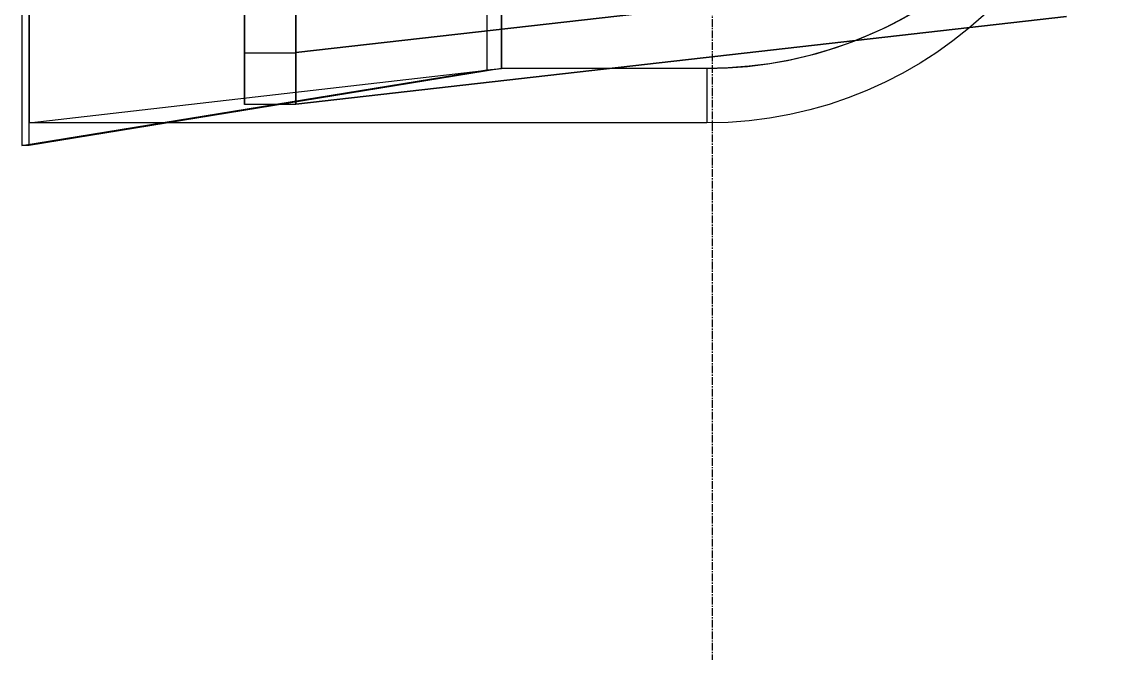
# Model space of a CAD drawing. Header units: millimetres. Extents: x -62354 to 129108, y -71259 to 35407.
# Drawn here: x 16194 to 17260, y 10201 to 10816 of the extents above; entities that cross this region are included whole.
import ezdxf

# ---------------------------------------------------------------- set-up
doc = ezdxf.new("R2010")
doc.units = ezdxf.units.MM
doc.header["$MEASUREMENT"] = 0
doc.linetypes.add('1st FL Layout xrf$0$CENTER2', pattern=[1.125, 0.75, -0.125, 0.125, -0.125])
doc.layers.add('1st FL Layout xrf$0$CR-Machine', color=7, linetype='Continuous', transparency=0.5)
doc.layers.add('1st FL Layout xrf$0$G-Grid Line', color=253, linetype='1st FL Layout xrf$0$CENTER2', transparency=0.5)

# ---------------------------------------------------------------- blocks, each defined once
blk = doc.blocks.new('1st FL Layout xrf$0$A$C33D61D17')
at = {"extrusion": (1.47911e-31, 0, -1)}
for p, q in [((959.6, 266.7), (874.2, 1016.7)), ((924.5, 1016.7), (1009.9, 266.7)), ((1010, 266.7), (40, 266.7)), ((1010, 266.7), (40, 266.7)), ((1009.9, 266.7), (959.6, 266.7)), ((960, 266.7), (1010, 266.7)), ((960, 266.7), (960, 216.7)), ((1010, 266.7), (1010, 216.7)), ((1010, 266.7), (1010, 216.7)), ((1010, 266.7), (1010, 216.7)), ((40, 216.7), (1010, 216.7)), ((40, 216.7), (1010, 216.7)), ((960, 216.7), (1010, 216.7))]:
    blk.add_line(p, q, dxfattribs=at)
at = {"extrusion": (-0.993572, -0.113203, -1.41748e-31)}
for p, q in [((959.6, 266.7), (874.2, 1016.7)), ((874.2, 1016.7), (959.6, 266.7)), ((959.6, 266.7), (959.6, 266.7))]:
    blk.add_line(p, q, dxfattribs=at)
for p, q in [((874.2, 1016.7), (959.6, 266.7)), ((1009.9, 266.7), (924.5, 1016.7)), ((975, 666.7), (975, 466.7)), ((75, 466.7), (975, 466.7)), ((975, 466.7), (75, 466.7)), ((976.2, 452.5), (975, 466.7)), ((73.8, 452.5), (976.2, 452.5)), ((40, 266.7), (1010, 266.7)), ((40, 266.7), (1010, 266.7)), ((959.6, 266.7), (1009.9, 266.7)), ((1010, 266.7), (960, 266.7)), ((960, 266.7), (960, 216.7)), ((1010, 266.7), (1010, 216.7)), ((1010, 266.7), (1010, 216.7)), ((1010, 266.7), (1010, 216.7)), ((1010, 216.7), (40, 216.7)), ((1010, 216.7), (40, 216.7)), ((1010, 216.7), (960, 216.7))]:
    blk.add_line(p, q)
at = {"extrusion": (0.993572, 0.113203, 1.41748e-31)}
for p, q in [((1009.9, 266.7), (924.5, 1016.7)), ((924.5, 1016.7), (1009.9, 266.7)), ((1009.9, 266.7), (1009.9, 266.7))]:
    blk.add_line(p, q, dxfattribs=at)
at = {"color": 253}
blk.add_line((975, 666.7), (1028, 666.7), dxfattribs=at)
at = {"extrusion": (0.993409, -2.36296e-16, 0.114624)}
for p, q in [((975, 666.7), (975, 466.7)), ((975, 666.7), (1028, 666.7)), ((1028, 666.7), (1028, 7.1)), ((1028, 7.1), (975, 466.7))]:
    blk.add_line(p, q, dxfattribs=at)
at = {"extrusion": (1.50583e-31, -1.2326e-32, -1)}
for p in [(1028, 666.7), (22, 7.1)]:
    blk.add_line(p, (1028, 7.1), dxfattribs=at)
at = {"extrusion": (2.28702e-16, 0.707107, -0.707107)}
for p, q in [((75, 466.7), (975, 466.7)), ((975, 466.7), (1050, 7.1)), ((1050, 7.1), (0, 7.1))]:
    blk.add_line(p, q, dxfattribs=at)
at = {"extrusion": (-1.73191e-16, -0.707107, 0.707107)}
for p, q in [((975, 466.7), (75, 466.7)), ((1028, 7.1), (975, 466.7)), ((22, 7.1), (1028, 7.1))]:
    blk.add_line(p, q, dxfattribs=at)
at = {"extrusion": (0.993409, 0.081051, 0.081051)}
for p, q in [((976.2, 452.5), (975, 466.7)), ((975, 466.7), (1050, 7.1)), ((1050, 0), (976.2, 452.5)), ((1050, 7.1), (1050, 0))]:
    blk.add_line(p, q, dxfattribs=at)
at = {"extrusion": (-2.28702e-16, -0.707107, 0.707107)}
for p, q in [((73.8, 452.5), (976.2, 452.5)), ((1050, 0), (976.2, 452.5)), ((0, 0), (1050, 0))]:
    blk.add_line(p, q, dxfattribs=at)
at = {"extrusion": (2.44929e-16, 1, 0)}
for p, q in [((1010, 266.7), (40, 266.7)), ((40, 266.7), (1010, 266.7)), ((1010, 266.7), (40, 266.7)), ((40, 266.7), (1010, 266.7)), ((960, 266.7), (1010, 266.7)), ((960, 266.7), (960, 266.7)), ((1010, 266.7), (960, 266.7)), ((1010, 266.7), (1010, 266.7)), ((1010, 266.7), (1010, 266.7)), ((1010, 266.7), (1010, 266.7))]:
    blk.add_line(p, q, dxfattribs=at)
at = {"extrusion": (-2.22045e-16, -1, -1.60464e-32)}
for p, q in [((959.6, 266.7), (1009.9, 266.7)), ((959.6, 266.7), (959.6, 266.7)), ((1009.9, 266.7), (959.6, 266.7)), ((1009.9, 266.7), (1009.9, 266.7))]:
    blk.add_line(p, q, dxfattribs=at)
at = {"extrusion": (-1, 2.44929e-16, -1.47911e-31)}
for p, q in [((960, 266.7), (960, 266.7)), ((960, 266.7), (960, 216.7)), ((960, 266.7), (960, 216.7)), ((960, 216.7), (960, 216.7))]:
    blk.add_line(p, q, dxfattribs=at)
at = {"extrusion": (1, -2.44929e-16, 1.47911e-31)}
for p, q in [((1010, 266.7), (1010, 266.7)), ((1010, 266.7), (1010, 216.7)), ((1010, 266.7), (1010, 216.7)), ((1010, 266.7), (1010, 266.7)), ((1010, 266.7), (1010, 216.7)), ((1010, 266.7), (1010, 216.7)), ((1010, 266.7), (1010, 266.7)), ((1010, 266.7), (1010, 216.7)), ((1010, 266.7), (1010, 216.7)), ((1010, 216.7), (1010, 216.7)), ((1010, 216.7), (1010, 216.7)), ((1010, 216.7), (1010, 216.7))]:
    blk.add_line(p, q, dxfattribs=at)
at = {"extrusion": (-2.44929e-16, -1, 0)}
for p, q in [((1010, 216.7), (40, 216.7)), ((40, 216.7), (1010, 216.7)), ((1010, 216.7), (40, 216.7)), ((40, 216.7), (1010, 216.7)), ((960, 216.7), (1010, 216.7)), ((1010, 216.7), (960, 216.7)), ((960, 216.7), (960, 216.7)), ((1010, 216.7), (1010, 216.7)), ((1010, 216.7), (1010, 216.7)), ((1010, 216.7), (1010, 216.7))]:
    blk.add_line(p, q, dxfattribs=at)
at = {"extrusion": (-1.73191e-16, -0.707107, -0.707107)}
for p, q in [((1050, 7.1), (0, 7.1)), ((1050, 7.1), (1050, 0)), ((0, 0), (1050, 0))]:
    blk.add_line(p, q, dxfattribs=at)
at = {"color": 253, "extrusion": (1.32914e-31, -6.12323e-17, -1)}
blk.add_ellipse((572.3, 666.7), major_axis=(402.7, 0), ratio=0.993409, start_param=-1.570796, end_param=0, dxfattribs=at)
blk.add_ellipse((572.3, 666.7), major_axis=(402.7, 0), ratio=0.993409, start_param=6.283185, end_param=7.853982)
at = {"color": 253, "extrusion": (1.64643e-31, -1.2326e-32, -1)}
blk.add_ellipse((625.4, 666.7), major_axis=(402.7, 0), ratio=0.993409, start_param=-1.570796, end_param=0, dxfattribs=at)
at = {"extrusion": (1.64643e-31, -1.2326e-32, -1)}
blk.add_ellipse((625.4, 666.7), major_axis=(402.7, 0), ratio=0.993409, start_param=-1.570796, end_param=0, dxfattribs=at)
blk = doc.blocks.new('1st FL Layout xrf$0$A$C2251eb00')
blk.add_blockref('1st FL Layout xrf$0$A$C33D61D17', (-7842, -3646.6))
blk = doc.blocks.new('1st FL Layout xrf')
at = {"layer": '1st FL Layout xrf$0$G-Grid Line', "ltscale": 10}
blk.add_line((16865.1, 33307.4), (16865.1, -20796.5), dxfattribs=at)
at = {"layer": '1st FL Layout xrf$0$CR-Machine', "rotation": 270}
blk.add_blockref('1st FL Layout xrf$0$A$C2251eb00', (19840.1, 3903.5), dxfattribs=at)

msp = doc.modelspace()

# ---------------------------------------------------------------- block references
msp.add_blockref('1st FL Layout xrf', (0, 0))

doc.saveas('drawing.dxf')
